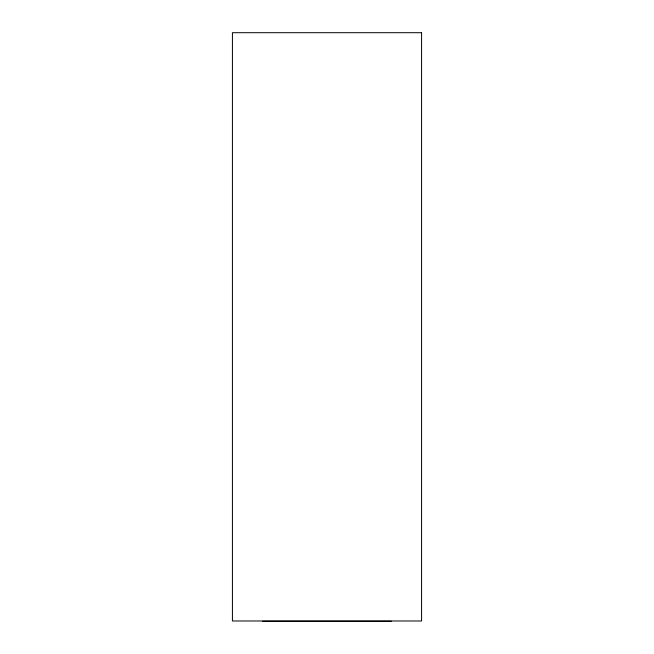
<?xml version="1.0" encoding="UTF-8"?>
<svg xmlns="http://www.w3.org/2000/svg" width="654" height="654" viewBox="0 0 654 654"><rect width="100%" height="100%" fill="white"/><g stroke="black" fill="none" stroke-linecap="round" stroke-linejoin="round"><path stroke-width="0.98" d="M262.687 621.3L391.313 621.3M421.577 32.7L232.423 32.7L232.423 620.981L421.577 620.981L421.577 32.7"/></g></svg>
